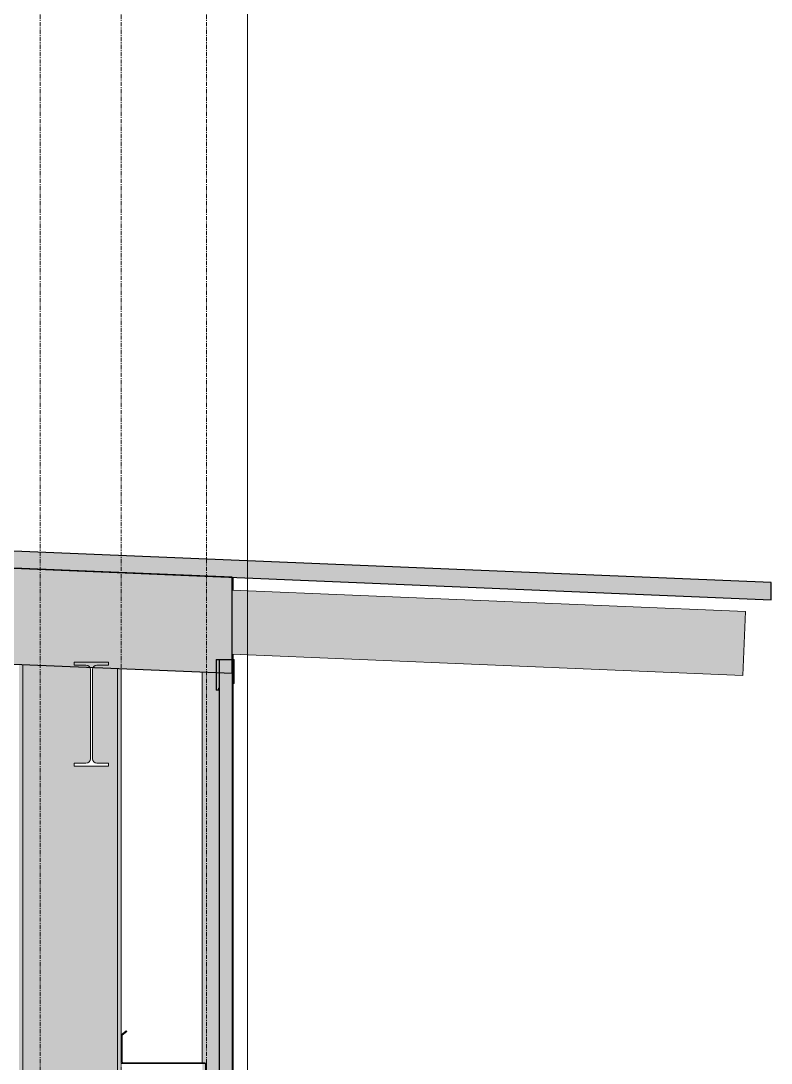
# Model space of a CAD drawing. Header units: inches. Extents: x -23227 to -2744, y -314 to 853.
# Drawn here: x -12456.6 to -12368.6, y 289.5 to 411.7 of the extents above; entities that cross this region are included whole.
import ezdxf

# ---------------------------------------------------------------- set-up
doc = ezdxf.new("R2010")
doc.units = ezdxf.units.IN
doc.header["$MEASUREMENT"] = 0
doc.linetypes.add('Grid Line 1_2_', pattern=[0.875, 0.5, -0.125, 0.125, -0.125])
for name, color, linetype, lineweight in [('A-CLNG', 13, 'Continuous', 9), ('A-CLNG-PATT', 13, 'Continuous', 9), ('A-GLAZ-CWMG', 51, 'Continuous', 9), ('A-ROOF', 132, 'Continuous', 9), ('A-WALL', 113, 'Continuous', 9), ('A-WALL-PATT', 111, 'Continuous', 25), ('G-ANNO-SYMB', 111, 'Continuous', 9), ('S-BEAM', 12, 'Continuous', 9), ('S-COLS', 52, 'Continuous', 9), ('S-GRID', 1, 'Continuous', 9)]:
    doc.layers.add(name, color=color, linetype=linetype, lineweight=lineweight)

# ---------------------------------------------------------------- blocks, each defined once
blk = doc.blocks.new('Rectangular Mullion - Profile_Polycarbonate_Upper and left-1114459-Section 5')
at = {"layer": 'A-GLAZ-CWMG'}
blk.add_hatch(color=256, dxfattribs=at).paths.add_polyline_path([(22370.68, 333.22), (22370.74, 333.28), (22370.74, 336.78), (22372.74, 336.78), (22372.8, 336.84), (22370.68, 336.84)], flags=0)
at = {"layer": 'A-GLAZ-CWMG', "lineweight": 13}
for p, q in [((22370.68, 336.84), (22370.68, 333.22)), ((22372.8, 336.84), (22370.68, 336.84)), ((22370.74, 333.28), (22370.74, 336.78)), ((22370.74, 336.78), (22372.74, 336.78)), ((22372.74, 336.78), (22372.74, 334.07)), ((22372.8, 334.01), (22372.8, 336.84)), ((22372.74, 334.07), (22372.68, 334.07)), ((22372.68, 334.07), (22372.68, 334.01)), ((22372.68, 334.01), (22372.8, 334.01)), ((22370.68, 333.22), (22371.03, 333.22)), ((22370.97, 333.28), (22370.74, 333.28)), ((22371.03, 333.47), (22370.97, 333.47)), ((22370.97, 333.47), (22370.97, 333.28)), ((22371.03, 333.22), (22371.03, 333.47))]:
    blk.add_line(p, q, dxfattribs=at)
blk = doc.blocks.new('Rectangular Mullion - Profile_Polycarbonate_Upper and left-1189760-Section 5')
at = {"layer": 'A-GLAZ-CWMG'}
h = blk.add_hatch(color=256, dxfattribs=at)
h.paths.add_polyline_path([(22369.06, 0), (22372.68, 0), (22372.68, 47.57), (22369.06, 47.57), (22369.06, 37.42)], flags=0)
h.paths.add_polyline_path([(22372.68, 51.55), (22372.68, 96.32), (22369.06, 96.32), (22369.06, 51.55)], flags=0)
h.paths.add_polyline_path([(22369.06, 100.3), (22372.68, 100.3), (22372.68, 150.4), (22370.3, 150.5), (22370.3, 146.5), (22369.55, 146.5), (22369.55, 144.88), (22369.44, 144.87), (22369.44, 146.5), (22369.06, 146.5), (22369.06, 144.8), (22369.37, 144.8), (22369.37, 144.69), (22369.06, 144.69), (22369.06, 115.55)], flags=0)
h.paths.add_polyline_path([(22372.68, 175.1), (22372.68, 176), (22370.3, 176), (22370.3, 175.2)], flags=0)
h.paths.add_polyline_path([(22371.03, 196.3), (22371.03, 237.31), (22369.06, 237.31), (22369.06, 196.3)], flags=0)
h.paths.add_polyline_path([(22372.61, 196.3), (22372.68, 196.3), (22372.61, 213.2)], flags=0)
h.paths.add_polyline_path([(22372.61, 241.3), (22372.68, 241.3), (22372.61, 242.49)], flags=0)
h.paths.add_polyline_path([(22371.03, 241.3), (22371.03, 335.28), (22370.74, 335.22), (22370.68, 335.3), (22369.06, 335.36), (22369.06, 289.55), (22369.37, 289.55), (22369.37, 289.44), (22369.06, 289.44), (22369.06, 286.15), (22369.44, 286.47), (22369.44, 289.36), (22369.55, 289.36), (22369.55, 286.42), (22369.06, 285.94), (22369.06, 241.3), (22369.37, 241.3)], flags=0)
h.paths.add_polyline_path([(22372.56, 336.84), (22372.68, 336.84), (22372.61, 337.47), (22372.56, 337.47)], flags=0)
h.paths.add_polyline_path([(22372.68, 344.97), (22372.68, 346.47), (22372.56, 346.36), (22372.56, 344.98)], flags=0)
h = blk.add_hatch(color=256, dxfattribs=at)
h.paths.add_polyline_path([(22371.03, 196.3), (22372.61, 196.3), (22372.61, 237.31), (22371.03, 237.31), (22371.03, 213.2)], flags=0)
h.paths.add_polyline_path([(22371.03, 241.3), (22372.61, 241.3), (22372.56, 335.22), (22371.03, 335.22), (22371.03, 242.49)], flags=0)
for p, q in [((22372.68, 344.97), (22372.68, 346.47)), ((22372.68, 336.84), (22372.68, 337.46)), ((22372.68, 241.3), (22372.68, 336.78)), ((22369.06, 335.36), (22369.06, 289.55))]:
    blk.add_line(p, q, dxfattribs=at)
blk = doc.blocks.new('W-Wide Flange - W12X19-1279639-Section 5')
at = {"layer": 'S-BEAM', "lineweight": 15}
for p, q in [((22358.05, 336.53), (22354.04, 336.53)), ((22354.04, 336.53), (22354.04, 336.18)), ((22354.04, 336.18), (22355.41, 336.18)), ((22356.69, 336.18), (22358.05, 336.18)), ((22358.05, 336.18), (22358.05, 336.53)), ((22355.93, 335.65), (22355.93, 325.2)), ((22356.17, 325.2), (22356.17, 335.65)), ((22355.41, 324.68), (22354.04, 324.68)), ((22354.04, 324.68), (22354.04, 324.33)), ((22354.04, 324.33), (22358.05, 324.33)), ((22358.05, 324.68), (22356.69, 324.68)), ((22358.05, 324.33), (22358.05, 324.68))]:
    blk.add_line(p, q, dxfattribs=at)
for centre, start, end in [((22355.41, 335.65), 0, 90), ((22356.69, 335.65), 90, 180), ((22355.41, 325.2), 270, 0), ((22356.69, 325.2), 180, 270)]:
    blk.add_arc(centre, 0.525, start, end, dxfattribs=at)
blk = doc.blocks.new('Girt_Z - 10_D-1241717-Section 5')
at = {"layer": 'S-BEAM'}
h = blk.add_hatch(dxfattribs=at)
h.set_pattern_fill('FP_24', color=256, style=0, pattern_type=2)
h.set_pattern_definition([(45, (22063.858, 65.275), (-19.007, 19.007), []), (45, (22063.858, 94.075), (-19.007, 19.007), [])])
h.paths.add_polyline_path([(22368.98, 285.94), (22369.55, 286.42), (22369.55, 289.36), (22369.44, 289.36), (22369.44, 286.47), (22368.91, 286.02)], flags=0)
h.paths.add_polyline_path([(22359.55, 289.44), (22369.37, 289.44), (22369.37, 289.55), (22359.74, 289.55)], flags=0)
h.paths.add_polyline_path([(22359.55, 289.44), (22359.66, 289.62), (22359.66, 292.76), (22360.2, 293.21), (22360.13, 293.29), (22359.55, 292.81), (22359.55, 291.32)], flags=0)
at = {"layer": 'S-BEAM', "lineweight": 15}
for p, q in [((22360.13, 293.29), (22359.55, 292.81)), ((22359.55, 292.81), (22359.55, 289.44)), ((22359.66, 292.76), (22360.2, 293.21)), ((22359.66, 289.62), (22359.66, 292.76)), ((22360.2, 293.21), (22360.13, 293.29)), ((22359.55, 289.44), (22369.37, 289.44)), ((22369.37, 289.55), (22359.74, 289.55)), ((22369.44, 289.36), (22369.44, 286.47)), ((22369.55, 286.42), (22369.55, 289.36)), ((22369.44, 286.47), (22368.91, 286.02)), ((22368.98, 285.94), (22369.55, 286.42)), ((22368.91, 286.02), (22368.98, 285.94))]:
    blk.add_line(p, q, dxfattribs=at)
for centre, radius, start, end in [((22359.74, 289.63), 0.0782, 183.0424, 270), ((22369.37, 289.36), 0.187, 360, 90), ((22369.37, 289.36), 0.0782, 2.1227, 90)]:
    blk.add_arc(centre, radius, start, end, dxfattribs=at)
blk = doc.blocks.new('Dimension Lumber - 5_5 x 7_5 Glulam-1238720-Section 5')
at = {"layer": 'S-BEAM'}
blk.add_hatch(color=256, dxfattribs=at).paths.add_polyline_path([(22432.49, 334.97), (22432.8, 342.47), (22372.56, 344.98), (22372.56, 337.47), (22414.22, 335.73)], flags=0)
for p, q in [((22372.56, 344.98), (22432.8, 342.47)), ((22432.8, 342.47), (22432.49, 334.97)), ((22372.56, 337.47), (22432.49, 334.97))]:
    blk.add_line(p, q, dxfattribs=at)

msp = doc.modelspace()

# ---------------------------------------------------------------- hatches: boundary and pattern name
at = {"layer": 'A-CLNG-PATT'}
h = msp.add_hatch(dxfattribs=at)
h.set_pattern_fill('FP_23', color=256, style=0, pattern_type=2)
h.set_pattern_definition([(161.57, (22064.818, 66.235), (-7.6802237, -0.0009796), [0, -54.643, 6.067, 0]), (18.43, (22062.898, 66.235), (-7.6802237, 0.0009796), [0, -54.643, 6.067, 0]), (108.43, (22064.818, 66.235), (3.8382953, -19.20136532), [18.211, -42.499]), (71.57, (22062.898, 66.235), (3.8382953, 19.20136532), [18.211, -42.499])])
h.paths.add_polyline_path([(-12431.79815, 335.21711), (-12431.79815, 346.47687), (-13669.30612, 398.0397), (-13669.30612, 386.77994), (-12448.24148, 335.90225)], flags=0)
at = {"layer": 'A-ROOF'}
msp.add_hatch(color=256, dxfattribs=at).paths.add_polyline_path([(-12368.55512, 343.84174), (-12368.55512, 345.84348), (-13683.90594, 400.64976), (-13683.90594, 398.64803), (-12390.14085, 344.74115)], flags=0)
at = {"layer": 'A-WALL-PATT', "lineweight": 9, "transparency": 33554649}
msp.add_hatch(color=256, dxfattribs=at).paths.add_polyline_path([(-12431.7526, 191.33984), (-12431.7526, 336.77876), (-12433.3274, 336.77876), (-12433.3274, 191.33984)], flags=0)
at = {"layer": 'S-COLS', "lineweight": 5}
for points in [[(-12456.37253, 0), (-12456.37253, 336.24104), (-12456.80612, 336.25911), (-12456.80612, 0)], [(-12455.85397, 0), (-12455.68112, 0), (-12455.68204, 336.21227), (-12456.37253, 336.24104), (-12456.32536, 0), (-12456.02682, 0)], [(-12445.93112, 0), (-12445.93112, 335.80598), (-12448.09227, 335.89603), (-12448.19362, 335.65135), (-12448.1193, 325.02194), (-12448.03985, 324.83012), (-12447.66862, 324.67635), (-12446.30612, 324.67635), (-12446.30612, 324.32635), (-12450.31612, 324.32635), (-12450.31612, 324.67635), (-12448.95362, 324.67635), (-12448.55208, 324.9033), (-12448.42862, 325.20135), (-12448.42862, 335.65135), (-12448.58239, 335.91645), (-12455.68112, 336.17635), (-12455.68112, 0)], [(-12445.93112, 0), (-12445.23971, 0), (-12445.31264, 146.5), (-12445.55612, 146.5), (-12445.53169, 194.5), (-12445.23971, 194.5), (-12445.28718, 335.77915), (-12445.93112, 335.80598), (-12445.93112, 37.42436)]]:
    msp.add_hatch(color=256, dxfattribs=at).paths.add_polyline_path(points, flags=0)
h = msp.add_hatch(color=256, dxfattribs=at)
h.paths.add_polyline_path([(-12444.80612, 0), (-12444.80612, 146.5), (-12445.23971, 146.5), (-12445.23971, 0)], flags=0)
h.paths.add_polyline_path([(-12445.23971, 194.5), (-12444.80612, 194.5), (-12444.80612, 335.75911), (-12445.23971, 335.77717), (-12445.23971, 196.2615)], flags=0)

# ---------------------------------------------------------------- linework, layer by layer
at = {"layer": 'A-CLNG', "lineweight": 25}
for p, q in [((-12431.79815, 346.47687), (-13669.30612, 398.0397)), ((-13669.30612, 386.77994), (-12431.79815, 335.21711)), ((-12431.79815, 335.21711), (-12431.79815, 346.47687))]:
    msp.add_line(p, q, dxfattribs=at)
at = {"layer": 'A-ROOF', "lineweight": 25}
for p, q in [((-12368.55512, 345.84348), (-13683.90594, 400.64976)), ((-13417.80612, 387.56054), (-12368.55512, 343.84174)), ((-12368.55512, 343.84174), (-12368.55512, 345.84348))]:
    msp.add_line(p, q, dxfattribs=at)
at = {"layer": 'A-WALL', "lineweight": 25}
for p, q in [((-12433.3274, 336.77876), (-12433.3274, 191.33984)), ((-12431.7526, 336.77876), (-12433.3274, 336.77876)), ((-12431.7526, 191.33984), (-12431.7526, 336.77876))]:
    msp.add_line(p, q, dxfattribs=at)
at = {"layer": 'G-ANNO-SYMB'}
msp.add_line((-12430.00196, 545.15708), (-12430.00196, -79.66081), dxfattribs=at)
at = {"layer": 'S-COLS'}
for p, q in [((-12456.37253, 336.24104), (-12456.37253, 0)), ((-12445.23971, 194.5), (-12445.23971, 335.77717)), ((-12444.80612, 335.75911), (-12444.80612, 292.8125))]:
    msp.add_line(p, q, dxfattribs=at)
at = {"layer": 'S-GRID', "linetype": 'Grid Line 1_2_'}
for p, q in [((-12454.30612, -273.16081), (-12454.30612, 738.65708)), ((-12444.80612, -273.16081), (-12444.80612, 738.65708)), ((-12444.80612, -273.16081), (-12444.80612, 738.65708)), ((-12434.80612, -273.16081), (-12434.80612, 738.65708))]:
    msp.add_line(p, q, dxfattribs=at)

# ---------------------------------------------------------------- block references
at = {"layer": 'A-GLAZ-CWMG'}
for name in ['Rectangular Mullion - Profile_Polycarbonate_Upper and left-1189760-Section 5', 'Rectangular Mullion - Profile_Polycarbonate_Upper and left-1114459-Section 5']:
    msp.add_blockref(name, (-34804.35893, 0), dxfattribs=at)
at = {"layer": 'S-BEAM'}
for name in ['Dimension Lumber - 5_5 x 7_5 Glulam-1238720-Section 5', 'W-Wide Flange - W12X19-1279639-Section 5', 'Girt_Z - 10_D-1241717-Section 5']:
    msp.add_blockref(name, (-34804.35893, 0), dxfattribs=at)

doc.saveas('drawing.dxf')
